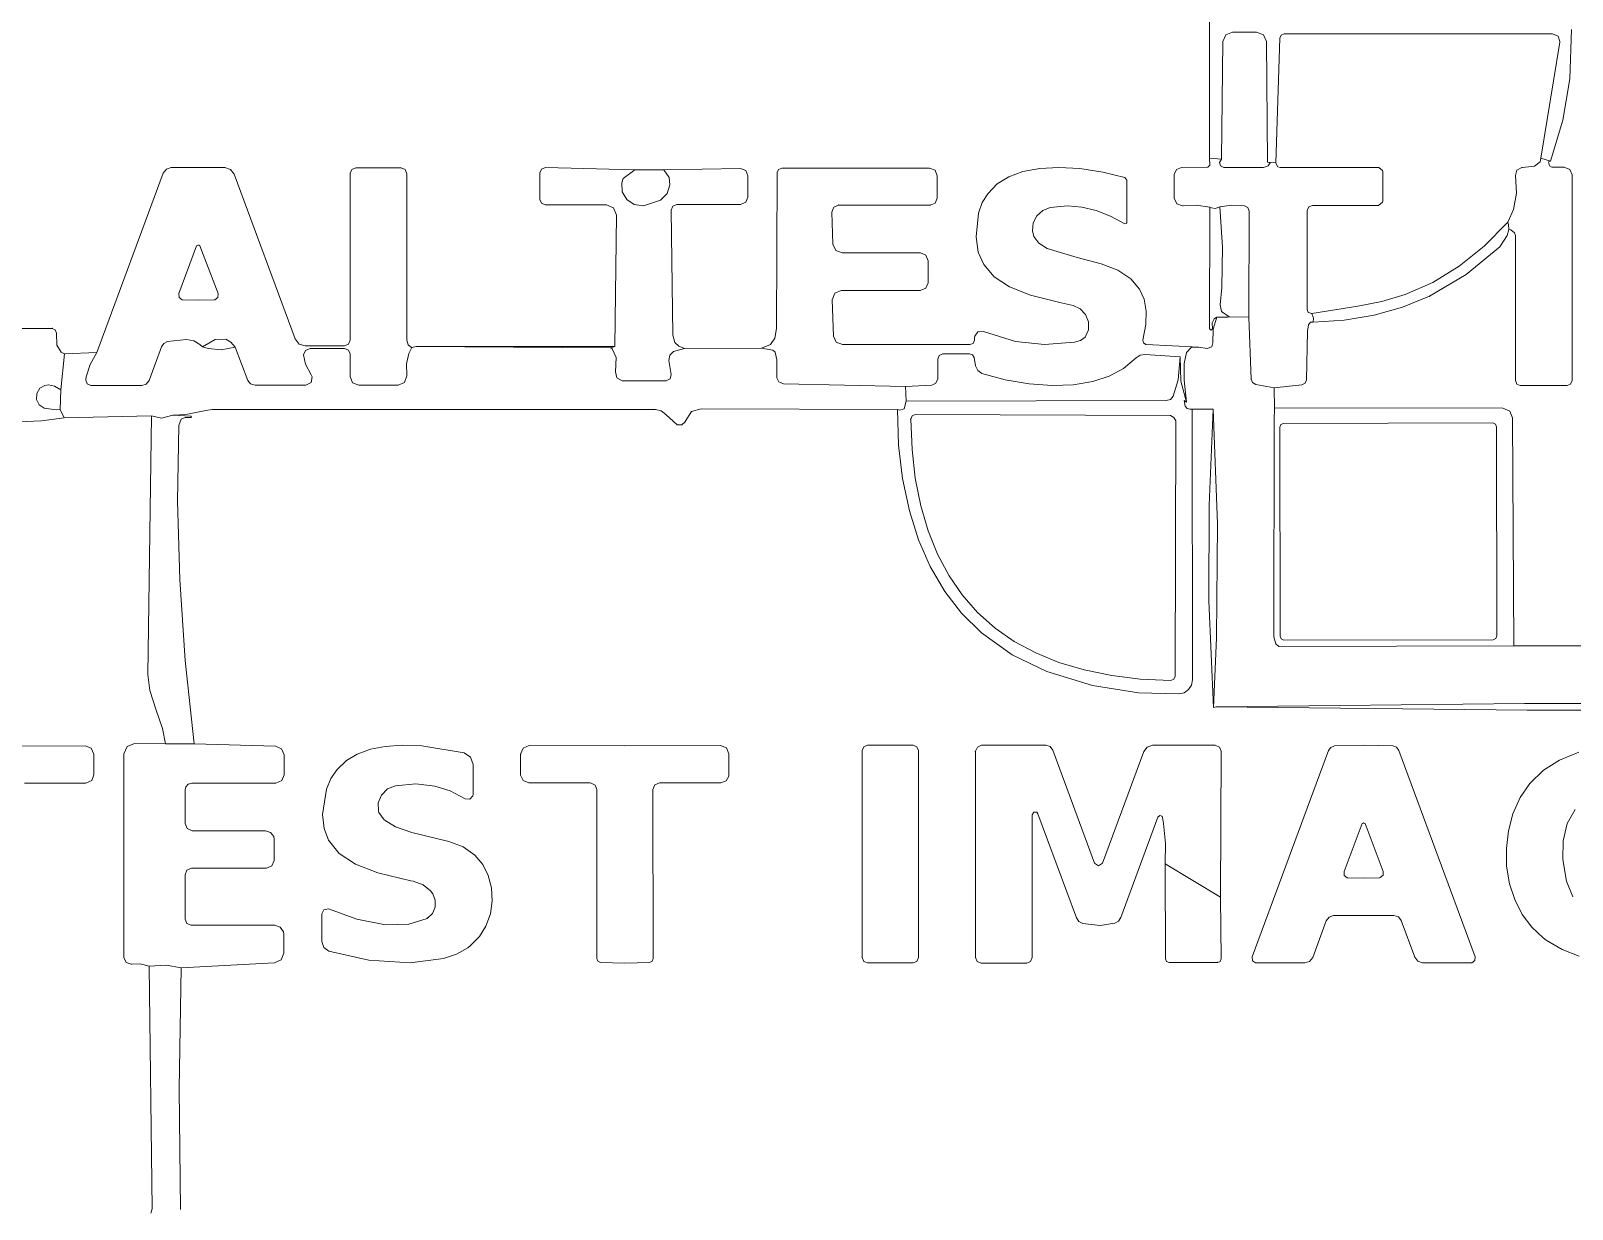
# Model space of a CAD drawing. Extents: x 0 to 650, y 0 to 488.
# Drawn here: x 247.3 to 410, y 242 to 366.4 of the extents above; entities that cross this region are included whole.
import ezdxf

# ---------------------------------------------------------------- set-up
doc = ezdxf.new("R2010")
doc.units = 0
doc.linetypes.add('Solid', pattern=[0])
doc.layers.add('Layer 1', color=7, linetype='Solid', lineweight=0)

msp = doc.modelspace()

# ---------------------------------------------------------------- linework, layer by layer
at = {"layer": 'Layer 1', "color": 254, "linetype": 'Solid', "lineweight": 0}
for p, q in [((371.7, 369.18), (371.72, 352.98)), ((374.14, 366.31), (373.42, 366.01)), ((376.68, 366.31), (374.14, 366.31)), ((377.41, 366.01), (376.68, 366.31)), ((379.61, 366.13), (379.27, 365.99)), ((407.92, 366.13), (379.61, 366.13)), ((408.5, 365.88), (407.92, 366.13)), ((409.76, 361.35), (409.94, 366.56)), ((373.11, 365.29), (372.99, 352.88)), ((373.42, 366.01), (373.11, 365.29)), ((377.72, 365.29), (377.41, 366.01)), ((377.83, 352.56), (377.72, 365.29)), ((379.12, 365.66), (378.72, 352.5)), ((379.27, 365.99), (379.12, 365.66)), ((406.67, 353), (408.69, 365.22)), ((408.7, 365.29), (408.5, 365.88)), ((408.69, 365.22), (408.7, 365.29)), ((409.01, 356.99), (409.76, 361.35)), ((409.76, 361.35), (409.76, 361.35)), ((407.71, 352.68), (409.01, 356.99)), ((371.76, 347.83), (371.72, 334.96)), ((373.09, 343.58), (372.79, 347.85)), ((403.19, 346.23), (400.71, 343.7)), ((403.15, 344.81), (403.3, 345.45)), ((373, 339.34), (373.09, 343.58)), ((400.71, 343.7), (398.07, 341.59)), ((398.81, 340.69), (402.36, 343.64)), ((402.36, 343.64), (403.15, 344.81)), ((394.93, 338.42), (398.81, 340.69)), ((398.07, 341.59), (395.29, 339.88)), ((372.84, 337.51), (373, 339.34)), ((373, 339.34), (373, 339.34)), ((392.36, 338.59), (389.92, 337.85)), ((392.09, 337.25), (394.93, 338.42)), ((395.29, 339.88), (392.36, 338.59)), ((392.36, 338.59), (392.36, 338.59)), ((394.93, 338.42), (394.93, 338.42)), ((372.97, 336.79), (372.84, 337.51)), ((373.8, 336.25), (372.97, 336.79)), ((387.38, 337.37), (382.5, 336.59)), ((389.92, 337.85), (387.38, 337.37)), ((389.09, 336.41), (392.09, 337.25)), ((372.01, 335.61), (372.22, 336.04)), ((372.02, 334.98), (372.01, 335.61)), ((372.22, 336.04), (372.49, 336.22)), ((372.22, 336.04), (372.22, 336.04)), ((382.64, 335.66), (385.94, 335.87)), ((385.94, 335.87), (389.09, 336.41)), ((371.72, 334.96), (371.72, 334.96)), ((371.72, 334.96), (371.88, 334.82)), ((371.88, 334.82), (371.89, 334.82)), ((371.89, 334.82), (372.02, 334.98)), ((371.89, 334.82), (371.89, 334.82)), ((308.93, 333.12), (287.98, 333.1)), ((368.6, 332.03), (368.42, 329.6)), ((368.42, 329.6), (367.88, 327.85)), ((367.15, 327.4), (339.69, 327.34)), ((367.58, 327.52), (367.15, 327.4)), ((367.88, 327.85), (367.58, 327.52)), ((260.02, 325.77), (259.66, 298.46)), ((264.19, 325.75), (262.3, 325.84)), ((262.92, 324.75), (263.18, 325.42)), ((263.18, 325.42), (263.59, 325.62)), ((263.59, 325.62), (264.19, 325.62)), ((264.24, 325.68), (264.19, 325.75)), ((264.19, 325.75), (264.19, 325.75)), ((264.19, 325.62), (264.23, 325.65)), ((264.23, 325.65), (264.24, 325.68)), ((338.9, 322.68), (338.77, 326.44)), ((340.31, 325.78), (340.17, 325.44)), ((340.17, 325.44), (340.17, 325.44)), ((340.17, 325.44), (340.31, 322.23)), ((340.65, 325.92), (340.31, 325.78)), ((367.58, 325.83), (340.65, 325.92)), ((367.93, 325.6), (367.58, 325.83)), ((368.16, 325.25), (367.93, 325.6)), ((369.89, 326.5), (369.92, 297.92)), ((262.78, 316.77), (262.92, 324.75)), ((368.1, 298.31), (368.16, 325.25)), ((339.31, 319.17), (338.9, 322.68)), ((340.31, 322.23), (340.66, 319.22)), ((340.03, 315.76), (339.31, 319.17)), ((340.66, 319.22), (341.25, 316.28)), ((263.01, 308.51), (262.78, 316.77)), ((341.01, 312.68), (340.03, 315.76)), ((341.25, 316.28), (342.03, 313.63)), ((342.24, 309.87), (341.01, 312.68)), ((342.03, 313.63), (343, 311.19)), ((343, 311.19), (344.22, 308.9)), ((343.78, 307.24), (342.24, 309.87)), ((263.6, 299.97), (263.01, 308.51)), ((344.22, 308.9), (345.6, 306.87)), ((345.55, 304.95), (343.78, 307.24)), ((345.6, 306.87), (347.23, 305.01)), ((347.63, 302.88), (345.55, 304.95)), ((347.23, 305.01), (349.08, 303.37)), ((350.88, 300.54), (347.63, 302.88)), ((349.08, 303.37), (351.1, 301.97)), ((351.1, 301.97), (353.39, 300.75)), ((264.55, 291.15), (263.6, 299.97)), ((354.54, 298.8), (350.88, 300.54)), ((353.39, 300.75), (355.82, 299.76)), ((355.82, 299.76), (358.47, 298.96)), ((259.66, 298.46), (259.85, 296.79)), ((359.36, 297.33), (354.54, 298.8)), ((358.47, 298.96), (361.41, 298.36)), ((361.41, 298.36), (364.41, 297.99)), ((364.41, 297.99), (367.62, 297.84)), ((367.62, 297.84), (367.63, 297.84)), ((367.63, 297.84), (367.96, 297.97)), ((367.96, 297.97), (368.1, 298.31)), ((369.92, 297.92), (369.81, 297.36)), ((259.85, 296.79), (260.53, 294.71)), ((364.23, 296.55), (359.36, 297.33)), ((368.47, 296.43), (364.23, 296.55)), ((369.03, 296.55), (368.47, 296.43)), ((369.5, 296.88), (369.03, 296.55)), ((369.81, 297.36), (369.5, 296.88)), ((260.53, 294.71), (261.19, 292.79)), ((261.19, 292.79), (261.51, 291.17)), ((259.77, 267.69), (260.1, 242.06)), ((262.94, 254.74), (263.17, 267.52)), ((263.1, 241.99), (262.94, 254.74)), ((260.1, 242.06), (259.98, 241.61))]:
    msp.add_line(p, q, dxfattribs=at)
at = {"layer": 'Layer 1', "color": 9, "linetype": 'Solid', "lineweight": 0}
for p, q in [((261.6, 351.84), (261.27, 351.4)), ((262.12, 352), (261.6, 351.84)), ((267.78, 352), (262.12, 352)), ((268.38, 351.81), (267.78, 352)), ((268.76, 351.31), (268.38, 351.81)), ((281.19, 351.8), (281.02, 351.4)), ((281.59, 351.97), (281.19, 351.8)), ((286.37, 351.97), (281.59, 351.97)), ((286.81, 351.79), (286.37, 351.97)), ((286.99, 351.35), (286.81, 351.79)), ((301.2, 351.84), (301.02, 351.43)), ((301.62, 352), (301.2, 351.84)), ((311.04, 351.76), (301.62, 352)), ((314.11, 351.76), (311.04, 351.76)), ((322.22, 351.89), (314.11, 351.76)), ((322.76, 351.68), (322.22, 351.89)), ((322.98, 351.14), (322.76, 351.68)), ((326.09, 351.48), (325.99, 335)), ((326.23, 351.81), (326.09, 351.48)), ((326.56, 351.95), (326.23, 351.81)), ((342.17, 351.95), (326.56, 351.95)), ((342.74, 351.71), (342.17, 351.95)), ((342.98, 351.14), (342.74, 351.71)), ((352, 351.57), (350.54, 351.03)), ((353.8, 351.91), (352, 351.57)), ((355.8, 352.02), (353.8, 351.91)), ((358.03, 351.89), (355.8, 352.02)), ((360.44, 351.52), (358.03, 351.89)), ((362.77, 350.94), (360.44, 351.52)), ((368.22, 351.78), (368, 351.25)), ((368.75, 352), (368.22, 351.78)), ((371.5, 352.04), (368.75, 352)), ((371.54, 352.05), (371.5, 352.04)), ((371.74, 352.25), (371.54, 352.05)), ((371.72, 352.98), (371.74, 352.25)), ((372.77, 352.52), (372.99, 352.88)), ((372.86, 352.19), (372.77, 352.52)), ((373.21, 352), (372.86, 352.19)), ((377.4, 352), (373.21, 352)), ((377.89, 352.18), (377.4, 352)), ((377.83, 352.56), (378.1, 352.49)), ((378.1, 352.49), (377.89, 352.18)), ((378.71, 352.45), (378.72, 352.5)), ((378.91, 352.09), (378.71, 352.45)), ((379.17, 352), (378.91, 352.09)), ((389.57, 352), (379.17, 352)), ((389.99, 351.68), (389.57, 352)), ((390, 351.57), (389.99, 351.68)), ((390, 348.45), (390, 351.57)), ((404.15, 351.73), (404.01, 351.15)), ((404.67, 352.01), (404.15, 351.73)), ((404.74, 352.01), (404.67, 352.01)), ((406.01, 352.15), (404.74, 352.01)), ((406.62, 352.6), (406.01, 352.15)), ((406.67, 353), (406.62, 352.6)), ((407.48, 352.59), (407.71, 352.68)), ((407.59, 352.19), (407.48, 352.59)), ((407.85, 352.05), (407.59, 352.19)), ((409.15, 352.05), (407.85, 352.05)), ((409.74, 351.81), (409.15, 352.05)), ((409.98, 351.22), (409.74, 351.81)), ((261.27, 351.4), (254.25, 332.46)), ((275.2, 333.9), (268.76, 351.31)), ((281.02, 351.4), (281.02, 333.79)), ((286.99, 333.78), (286.99, 351.35)), ((301.02, 351.43), (301.02, 351.42)), ((301.02, 351.42), (301.02, 348.63)), ((322.98, 348.86), (322.98, 351.14)), ((322.98, 351.14), (322.98, 351.14)), ((342.98, 348.78), (342.98, 351.14)), ((349.31, 350.27), (348.3, 349.24)), ((350.54, 351.03), (349.31, 350.27)), ((362.97, 350.67), (362.77, 350.94)), ((362.97, 346.16), (362.97, 350.67)), ((368, 351.25), (368, 348.77)), ((404.01, 351.15), (404.12, 349.28)), ((409.98, 329.5), (409.98, 351.22)), ((301.02, 348.63), (301.19, 348.23)), ((301.19, 348.23), (301.59, 348.06)), ((322.22, 348.11), (322.76, 348.33)), ((322.76, 348.33), (322.98, 348.86)), ((342.24, 348.03), (342.76, 348.25)), ((342.76, 348.25), (342.98, 348.78)), ((347.73, 348.31), (347.32, 347.2)), ((348.3, 349.24), (347.73, 348.31)), ((368, 348.77), (368.26, 348.17)), ((389.56, 348.01), (389.99, 348.36)), ((389.99, 348.36), (390, 348.45)), ((404.12, 349.28), (403.8, 347.56)), ((301.59, 348.06), (308.04, 348.06)), ((308.04, 348.06), (308.05, 348.06)), ((308.05, 348.06), (308.81, 347.73)), ((308.81, 347.73), (309.12, 346.96)), ((309.12, 346.96), (308.93, 333.12)), ((314.9, 347.5), (315.07, 347.93)), ((315.05, 334.31), (314.9, 347.5)), ((315.07, 347.93), (315.5, 348.11)), ((315.5, 348.11), (315.5, 348.11)), ((315.5, 348.11), (322.22, 348.11)), ((331.85, 347.28), (332.05, 347.8)), ((331.97, 343.92), (331.85, 347.28)), ((332.05, 347.8), (332.56, 348.03)), ((332.56, 348.03), (332.57, 348.03)), ((332.57, 348.03), (342.24, 348.03)), ((347.32, 347.2), (347.07, 344.7)), ((353.1, 346.16), (353.49, 346.91)), ((353.49, 346.91), (354.12, 347.47)), ((354.12, 347.47), (354.91, 347.78)), ((354.91, 347.78), (356.75, 347.95)), ((356.75, 347.95), (356.75, 347.95)), ((356.75, 347.95), (358.25, 347.83)), ((358.25, 347.83), (359.76, 347.47)), ((359.76, 347.47), (361.26, 346.88)), ((361.26, 346.88), (362.76, 346.05)), ((368.26, 348.17), (368.87, 347.95)), ((368.87, 347.95), (368.92, 347.96)), ((368.92, 347.96), (370.29, 348.02)), ((370.29, 348.02), (371.76, 347.83)), ((374.05, 348.04), (372.79, 347.85)), ((375.4, 347.97), (374.05, 348.04)), ((375.76, 347.77), (375.4, 347.97)), ((375.91, 347.38), (375.76, 347.77)), ((375.88, 336.22), (375.91, 347.38)), ((382.02, 347.45), (382.19, 347.85)), ((382.02, 337.01), (382.02, 347.45)), ((382.19, 347.85), (382.59, 348.01)), ((382.59, 348.01), (389.56, 348.01)), ((403.8, 347.56), (403.19, 346.23)), ((403.8, 347.56), (403.8, 347.56)), ((353.02, 345.32), (353.1, 346.16)), ((353.17, 344.72), (353.02, 345.32)), ((362.76, 346.05), (362.96, 346.12)), ((362.96, 346.12), (362.97, 346.16)), ((403.3, 345.45), (403.51, 345.44)), ((403.51, 345.44), (403.92, 345.09)), ((403.92, 345.09), (404, 344.83)), ((264.8, 343.75), (262.92, 338.69)), ((264.93, 343.8), (264.8, 343.75)), ((264.97, 343.8), (264.93, 343.8)), ((265.03, 343.8), (264.97, 343.8)), ((265.15, 343.75), (265.03, 343.8)), ((267.06, 338.7), (265.15, 343.75)), ((332.27, 343.25), (331.97, 343.92)), ((347.07, 344.7), (347.31, 343.08)), ((353.7, 344.01), (353.17, 344.72)), ((354.56, 343.47), (353.7, 344.01)), ((357.76, 342.51), (354.56, 343.47)), ((404, 344.83), (404, 329.51)), ((332.95, 342.98), (332.27, 343.25)), ((341.19, 342.98), (332.95, 342.98)), ((341.77, 342.74), (341.19, 342.98)), ((342.01, 342.16), (341.77, 342.74)), ((342.01, 339.84), (342.01, 342.16)), ((347.31, 343.08), (347.88, 341.76)), ((347.88, 341.76), (348.98, 340.46)), ((360.28, 341.85), (357.76, 342.51)), ((362.04, 341.16), (360.28, 341.85)), ((348.98, 340.46), (350.61, 339.39)), ((363.42, 340.25), (362.04, 341.16)), ((364.34, 339.15), (363.42, 340.25)), ((262.92, 338.69), (262.95, 338.28)), ((267.03, 338.29), (267.06, 338.7)), ((331.88, 338.05), (332.15, 338.73)), ((332.15, 338.73), (332.83, 339.01)), ((332.83, 339.01), (341.18, 339.01)), ((341.18, 339.01), (341.77, 339.25)), ((341.77, 339.25), (342.01, 339.84)), ((350.61, 339.39), (352.83, 338.53)), ((352.83, 338.53), (356.04, 337.72)), ((364.81, 338.1), (364.34, 339.15)), ((262.95, 338.28), (263.26, 338.04)), ((263.26, 338.04), (263.32, 338.03)), ((263.32, 338.03), (264.99, 337.99)), ((264.99, 337.99), (266.66, 338.03)), ((266.66, 338.03), (266.72, 338.04)), ((266.72, 338.04), (267.03, 338.29)), ((331.88, 338.03), (331.88, 338.05)), ((332.02, 334.21), (331.88, 338.03)), ((356.04, 337.72), (357.31, 337.43)), ((357.31, 337.43), (358.06, 337.09)), ((358.06, 337.09), (358.63, 336.49)), ((365.03, 336.83), (364.81, 338.1)), ((365, 335.43), (365.03, 336.83)), ((382.14, 336.69), (382.02, 337.01)), ((358.63, 336.49), (358.94, 335.71)), ((358.94, 335.71), (358.94, 334.88)), ((364.69, 333.79), (365, 335.43)), ((382.07, 334.74), (382.15, 335.39)), ((382.5, 336.59), (382.14, 336.69)), ((382.15, 335.39), (382.36, 335.69)), ((382.36, 335.69), (382.64, 335.66)), ((249.53, 335.01), (244.48, 335.01)), ((249.55, 335.01), (249.53, 335.01)), ((249.88, 334.85), (249.55, 335.01)), ((249.99, 334.5), (249.88, 334.85)), ((250.04, 333.25), (249.99, 334.5)), ((266.75, 333.83), (265.4, 333.07)), ((267.88, 333.87), (266.75, 333.83)), ((268.42, 333.57), (267.88, 333.87)), ((267.88, 333.87), (267.88, 333.87)), ((268.88, 333.03), (268.42, 333.57)), ((275.61, 333.36), (275.2, 333.9)), ((281.02, 333.79), (280.84, 333.34)), ((287.14, 333.29), (286.99, 333.78)), ((315.26, 333.53), (315.05, 334.31)), ((325.83, 333.98), (325.37, 333.3)), ((325.99, 335), (325.83, 333.98)), ((332.31, 333.56), (332.02, 334.21)), ((332.96, 333.3), (332.31, 333.56)), ((346.92, 333.79), (346.78, 333.44)), ((346.93, 334.21), (346.92, 334.08)), ((346.92, 334.08), (346.92, 333.79)), ((347.27, 334.66), (346.93, 334.21)), ((347.84, 334.68), (347.27, 334.66)), ((351.25, 333.63), (347.84, 334.68)), ((354.3, 333.31), (351.25, 333.63)), ((357.46, 333.55), (354.3, 333.31)), ((358.11, 333.75), (357.46, 333.55)), ((358.58, 334.1), (358.11, 333.75)), ((358.94, 334.88), (358.58, 334.1)), ((358.58, 334.1), (358.58, 334.1)), ((364.74, 333.49), (364.69, 333.79)), ((381.95, 329.59), (382.07, 334.74)), ((250.48, 332.52), (250.04, 333.25)), ((250.86, 332.34), (250.48, 332.52)), ((276.25, 333.16), (275.61, 333.36)), ((280.4, 333.16), (276.25, 333.16)), ((280.84, 333.34), (280.4, 333.16)), ((287.51, 332.98), (287.14, 333.29)), ((287.53, 332.99), (287.51, 332.98)), ((315.68, 333.13), (315.26, 333.53)), ((316.31, 332.88), (315.68, 333.13)), ((325.37, 333.3), (324.44, 332.94)), ((346.43, 333.3), (332.96, 333.3)), ((343.18, 332.17), (343.02, 331.77)), ((343.58, 332.34), (343.18, 332.17)), ((346.39, 332.34), (343.58, 332.34)), ((346.71, 332.22), (346.39, 332.34)), ((346.78, 333.44), (346.43, 333.3)), ((346.88, 331.93), (346.71, 332.22)), ((347.02, 331.05), (346.88, 331.93)), ((364.4, 332.19), (363.96, 331.9)), ((364.93, 332.27), (364.4, 332.19)), ((364.99, 333.33), (364.74, 333.49)), ((368.6, 332.03), (364.93, 332.27)), ((365.03, 333.33), (364.99, 333.33)), ((370.6, 333.04), (365.03, 333.33)), ((343.02, 331.77), (343.02, 329.7)), ((347.25, 330.57), (347.02, 331.05)), ((347.69, 330.27), (347.25, 330.57)), ((362.64, 330.8), (361.12, 329.98)), ((363.96, 331.9), (362.64, 330.8)), ((248.25, 328.7), (247.92, 328.16)), ((248.76, 329), (248.25, 328.7)), ((249.16, 329.06), (248.76, 329)), ((249.81, 328.93), (249.16, 329.06)), ((250.46, 328.52), (249.81, 328.93)), ((342.39, 329.04), (339.62, 328.9)), ((342.84, 329.24), (342.39, 329.04)), ((343.02, 329.7), (342.84, 329.24)), ((350.14, 329.6), (347.69, 330.27)), ((352.68, 329.15), (350.14, 329.6)), ((355.1, 328.98), (352.68, 329.15)), ((357.32, 329.06), (355.1, 328.98)), ((359.38, 329.41), (357.32, 329.06)), ((361.12, 329.98), (359.38, 329.41)), ((378.54, 328.74), (381.47, 329.07)), ((381.47, 329.07), (381.81, 329.24)), ((381.81, 329.24), (381.95, 329.59)), ((404, 329.51), (404.15, 329.14)), ((404.15, 329.14), (404.52, 328.99)), ((404.52, 328.99), (409.47, 328.99)), ((409.47, 328.99), (409.83, 329.14)), ((409.83, 329.14), (409.98, 329.5)), ((247.92, 328.16), (247.9, 327.52)), ((247.9, 327.52), (248.19, 326.96)), ((248.19, 326.96), (248.72, 326.61)), ((250.81, 325.56), (248.43, 325.25)), ((248.72, 326.61), (249.98, 326.42)), ((249.98, 326.42), (250.4, 326.47)), ((372.1, 326.48), (371.66, 316.36)), ((402.69, 326.58), (378.56, 326.64)), ((403.4, 326.29), (402.69, 326.58)), ((403.7, 325.58), (403.4, 326.29)), ((403.85, 301.51), (403.7, 325.58)), ((248.43, 325.25), (246, 325.16)), ((379.25, 324.87), (379.13, 324.59)), ((379.13, 324.59), (379.17, 302.51)), ((379.53, 324.99), (379.25, 324.87)), ((401.61, 325.03), (379.53, 324.99)), ((401.89, 324.91), (401.61, 325.03)), ((402.01, 324.63), (401.89, 324.91)), ((402.05, 302.55), (402.01, 324.63)), ((371.66, 316.36), (371.65, 306.25)), ((371.65, 306.25), (371.65, 306.25)), ((371.65, 306.25), (372.13, 295)), ((379.17, 302.51), (379.29, 302.23)), ((379.29, 302.23), (379.57, 302.11)), ((379.57, 302.11), (401.65, 302.15)), ((401.65, 302.15), (401.93, 302.27)), ((401.93, 302.27), (402.05, 302.55)), ((253.04, 290.95), (242.99, 290.92)), ((253.68, 290.69), (253.04, 290.95)), ((253.94, 290.05), (253.68, 290.69)), ((253.95, 287.87), (253.94, 290.05)), ((253.94, 290.05), (253.94, 290.05)), ((257.45, 290.89), (257.12, 290.11)), ((257.12, 290.11), (257.12, 290.11)), ((257.12, 290.11), (257.12, 268.58)), ((258.23, 291.2), (257.45, 290.89)), ((261.51, 291.17), (258.23, 291.2)), ((273.13, 290.92), (264.55, 291.15)), ((273.77, 290.64), (273.13, 290.92)), ((274.03, 290), (273.77, 290.64)), ((274.03, 287.87), (274.03, 290)), ((281.74, 290.07), (280.6, 289.38)), ((283.16, 290.58), (281.74, 290.07)), ((284.7, 290.88), (283.16, 290.58)), ((286.51, 291.01), (284.7, 290.88)), ((288.57, 290.93), (286.51, 291.01)), ((293.03, 290.19), (288.57, 290.93)), ((293.71, 289.75), (293.03, 290.19)), ((293.98, 288.99), (293.71, 289.75)), ((299.26, 290.71), (299, 290.07)), ((299, 290.07), (299, 290.07)), ((299, 290.07), (299, 287.88)), ((299.9, 290.97), (299.26, 290.71)), ((309.99, 290.96), (299.9, 290.97)), ((320.08, 290.98), (309.99, 290.96)), ((320.72, 290.72), (320.08, 290.98)), ((320.99, 290.09), (320.72, 290.72)), ((320.99, 287.9), (320.99, 290.09)), ((320.99, 290.09), (320.99, 290.09)), ((335.21, 290.84), (335.05, 290.44)), ((335.05, 290.44), (335.05, 268.58)), ((335.61, 291), (335.21, 290.84)), ((340.43, 291), (335.61, 291)), ((340.83, 290.84), (340.43, 291)), ((340.99, 290.44), (340.83, 290.84)), ((340.99, 268.58), (340.99, 290.44)), ((347.21, 290.82), (347.01, 290.37)), ((347.01, 290.37), (347.01, 290.35)), ((347.01, 290.35), (347.01, 268.61)), ((347.66, 291), (347.21, 290.82)), ((354.44, 291), (347.66, 291)), ((354.88, 290.86), (354.44, 291)), ((355.17, 290.49), (354.88, 290.86)), ((359.58, 278.57), (355.17, 290.49)), ((364.77, 290.36), (360.42, 278.57)), ((365.13, 290.82), (364.77, 290.36)), ((365.7, 291), (365.13, 290.82)), ((372.32, 291), (365.7, 291)), ((372.76, 290.82), (372.32, 291)), ((372.94, 290.38), (372.76, 290.82)), ((372.89, 274.95), (372.94, 290.38)), ((384.26, 290.46), (376.23, 268.65)), ((384.51, 290.78), (384.26, 290.46)), ((384.9, 290.93), (384.51, 290.78)), ((387.98, 291), (384.9, 290.93)), ((391.07, 290.93), (387.98, 291)), ((391.45, 290.79), (391.07, 290.93)), ((391.7, 290.46), (391.45, 290.79)), ((399.75, 268.66), (391.7, 290.46)), ((410.7, 290.26), (408.67, 289.44)), ((279.62, 288.46), (278.97, 287.51)), ((280.6, 289.38), (279.62, 288.46)), ((293.98, 285.82), (293.98, 288.99)), ((406.98, 288.36), (405.52, 286.96)), ((408.67, 289.44), (406.98, 288.36)), ((246.62, 287.01), (253.1, 287.02)), ((253.1, 287.02), (253.18, 287.03)), ((253.18, 287.03), (253.73, 287.3)), ((253.73, 287.3), (253.95, 287.87)), ((263.57, 286.3), (263.64, 286.61)), ((263.64, 286.61), (263.9, 286.91)), ((263.9, 286.91), (264.29, 287.02)), ((264.29, 287.02), (273.17, 287.02)), ((273.17, 287.02), (273.78, 287.27)), ((273.78, 287.27), (274.03, 287.87)), ((278.49, 286.36), (278.1, 283.71)), ((278.97, 287.51), (278.49, 286.36)), ((284.31, 285.75), (284.95, 286.39)), ((284.95, 286.39), (285.8, 286.73)), ((285.8, 286.73), (287.92, 286.93)), ((287.92, 286.93), (289.94, 286.7)), ((289.94, 286.7), (291.57, 286.18)), ((299, 287.88), (299, 287.85)), ((299, 287.85), (299.26, 287.27)), ((299.26, 287.27), (299.85, 287.03)), ((299.85, 287.03), (306.35, 287.03)), ((306.35, 287.03), (306.46, 287.02)), ((306.46, 287.02), (306.87, 286.79)), ((306.87, 286.79), (307.03, 286.35)), ((312.95, 286.35), (313.15, 286.84)), ((312.98, 268.5), (312.95, 286.35)), ((313.15, 286.84), (313.64, 287.04)), ((313.64, 287.04), (320.14, 287.04)), ((320.14, 287.04), (320.68, 287.24)), ((320.68, 287.24), (320.97, 287.73)), ((320.97, 287.73), (320.99, 287.9)), ((405.52, 286.96), (404.51, 285.49)), ((263.57, 282.74), (263.57, 286.3)), ((283.97, 284.92), (284.31, 285.75)), ((284, 284.04), (283.97, 284.92)), ((291.57, 286.18), (293.14, 285.36)), ((293.14, 285.36), (293.63, 285.31)), ((293.63, 285.31), (293.96, 285.67)), ((293.96, 285.67), (293.98, 285.82)), ((307.03, 286.35), (307.03, 268.5)), ((404.51, 285.49), (403.73, 283.75)), ((278.1, 283.71), (278.26, 282.21)), ((284.04, 283.91), (284, 284.04)), ((284.59, 283.12), (284.04, 283.91)), ((285.79, 282.39), (284.59, 283.12)), ((353, 283.67), (353.17, 283.95)), ((353, 268.59), (353, 283.67)), ((353.17, 283.95), (353.49, 283.93)), ((353.49, 283.93), (353.6, 283.78)), ((353.6, 283.78), (357.66, 272.79)), ((362.34, 272.82), (366.25, 283.43)), ((366.25, 283.43), (366.46, 283.6)), ((366.46, 283.6), (366.7, 283.51)), ((366.7, 283.51), (366.76, 283.39)), ((366.76, 283.39), (366.86, 282.75)), ((403.73, 283.75), (403.26, 281.97)), ((409.47, 282.74), (410.3, 284.22)), ((263.79, 282.2), (263.57, 282.74)), ((264.32, 281.98), (263.79, 282.2)), ((272.08, 281.98), (264.32, 281.98)), ((264.32, 281.98), (264.32, 281.98)), ((272.61, 281.81), (272.08, 281.98)), ((272.94, 281.37), (272.61, 281.81)), ((278.26, 282.21), (278.73, 280.97)), ((287.53, 281.78), (285.79, 282.39)), ((290.12, 281.15), (287.53, 281.78)), ((366.86, 282.75), (366.86, 282.75)), ((366.86, 282.75), (367.06, 280.64)), ((387.81, 282.74), (385.92, 277.67)), ((387.93, 282.79), (387.81, 282.74)), ((387.98, 282.8), (387.93, 282.79)), ((388.03, 282.79), (387.98, 282.8)), ((388.16, 282.74), (388.03, 282.79)), ((390.06, 277.68), (388.16, 282.74)), ((403.26, 281.97), (403.05, 280.12)), ((409.03, 280.93), (409.47, 282.74)), ((272.99, 281.07), (272.94, 281.37)), ((272.99, 278.85), (272.99, 281.07)), ((278.73, 280.97), (279.84, 279.58)), ((291.41, 280.86), (290.12, 281.15)), ((292.94, 280.28), (291.41, 280.86)), ((294.16, 279.39), (292.94, 280.28)), ((367.06, 280.64), (367.04, 278.49)), ((403.05, 280.12), (403.08, 278.24)), ((409, 278.94), (409.03, 280.93)), ((272.17, 278.02), (272.75, 278.26)), ((272.75, 278.26), (272.99, 278.85)), ((279.84, 279.58), (281.55, 278.45)), ((281.55, 278.45), (283.93, 277.54)), ((294.99, 278.4), (294.16, 279.39)), ((295.58, 277.27), (294.99, 278.4)), ((360, 278.28), (359.58, 278.57)), ((360.42, 278.57), (360, 278.28)), ((367.04, 278.49), (367.08, 268.46)), ((403.08, 278.24), (403.39, 276.39)), ((409.41, 276.66), (409, 278.94)), ((263.58, 277.34), (263.78, 277.82)), ((263.58, 272.65), (263.58, 277.34)), ((263.78, 277.82), (264.26, 278.02)), ((264.26, 278.02), (272.17, 278.02)), ((283.93, 277.54), (287.42, 276.7)), ((287.42, 276.7), (287.65, 276.65)), ((287.65, 276.65), (288.7, 276.27)), ((295.93, 275.95), (295.58, 277.27)), ((385.92, 277.67), (385.94, 277.27)), ((385.94, 277.27), (386.26, 277.02)), ((386.26, 277.02), (386.32, 277.01)), ((386.32, 277.01), (387.99, 276.98)), ((387.99, 276.98), (389.66, 277.02)), ((389.66, 277.02), (389.72, 277.03)), ((389.72, 277.03), (390.04, 277.28)), ((390.04, 277.28), (390.06, 277.68)), ((410.08, 274.99), (409.41, 276.66)), ((288.7, 276.27), (289.48, 275.65)), ((289.48, 275.65), (289.48, 275.65)), ((289.48, 275.65), (289.72, 275.33)), ((289.72, 275.33), (289.99, 274.64)), ((296.01, 274.57), (295.93, 275.95)), ((403.39, 276.39), (403.93, 274.71)), ((278.23, 273.64), (278.01, 273.2)), ((278.71, 273.74), (278.23, 273.64)), ((278.81, 273.7), (278.71, 273.74)), ((281.7, 272.63), (278.81, 273.7)), ((289.98, 273.91), (289.69, 273.25)), ((289.99, 274.64), (289.98, 273.91)), ((295.81, 273.2), (296.01, 274.57)), ((372.96, 268.46), (372.89, 274.95)), ((403.93, 274.71), (404.73, 273.14)), ((263.77, 272.19), (263.58, 272.65)), ((264.23, 272), (263.77, 272.19)), ((273.06, 272), (264.23, 272)), ((273.63, 271.81), (273.06, 272)), ((273.97, 271.31), (273.63, 271.81)), ((278.01, 273.2), (278.01, 270.27)), ((284.73, 272.06), (281.7, 272.63)), ((287.19, 272.1), (284.73, 272.06)), ((289.12, 272.73), (287.19, 272.1)), ((289.16, 272.75), (289.12, 272.73)), ((289.69, 273.25), (289.16, 272.75)), ((294.64, 270.8), (295.33, 271.9)), ((295.33, 271.9), (295.81, 273.2)), ((357.66, 272.79), (357.92, 272.41)), ((357.92, 272.41), (358.33, 272.2)), ((358.33, 272.2), (360.18, 271.98)), ((360.18, 271.98), (361.72, 272.22)), ((361.72, 272.22), (362.1, 272.45)), ((362.1, 272.45), (362.34, 272.82)), ((382.61, 268.61), (384.03, 272.48)), ((384.03, 272.48), (384.33, 272.87)), ((384.33, 272.87), (384.8, 273.02)), ((384.8, 273.02), (387.99, 273.02)), ((387.99, 273.02), (391.18, 273.02)), ((391.18, 273.02), (391.65, 272.88)), ((391.65, 272.88), (391.95, 272.49)), ((391.95, 272.49), (393.38, 268.62)), ((404.73, 273.14), (405.72, 271.81)), ((405.72, 271.81), (406.94, 270.66)), ((274, 271.06), (273.97, 271.31)), ((274, 269.06), (274, 271.06)), ((278.01, 270.27), (278.22, 269.64)), ((293.72, 269.86), (294.64, 270.8)), ((406.94, 270.66), (407.26, 270.43)), ((407.26, 270.43), (408.94, 269.44)), ((257.12, 268.58), (257.35, 268.06)), ((273.71, 268.34), (274, 269.06)), ((278.22, 269.64), (278.76, 269.25)), ((278.76, 269.25), (282.99, 268.31)), ((287.35, 268.03), (290.84, 268.48)), ((290.84, 268.48), (292.22, 268.95)), ((292.22, 268.95), (293.41, 269.62)), ((293.41, 269.62), (293.72, 269.86)), ((307.03, 268.5), (307.14, 268.21)), ((312.87, 268.21), (312.98, 268.5)), ((335.05, 268.58), (335.21, 268.18)), ((340.83, 268.18), (340.99, 268.58)), ((347.01, 268.61), (347.18, 268.19)), ((352.83, 268.18), (353, 268.59)), ((367.08, 268.46), (367.19, 268.19)), ((372.85, 268.19), (372.96, 268.46)), ((376.23, 268.65), (376.26, 268.26)), ((382.28, 268.19), (382.61, 268.61)), ((393.38, 268.62), (393.7, 268.2)), ((399.72, 268.27), (399.75, 268.66)), ((408.94, 269.44), (410.74, 268.73)), ((257.35, 268.06), (257.9, 267.88)), ((257.9, 267.88), (257.97, 267.89)), ((257.97, 267.89), (258.84, 267.93)), ((258.84, 267.93), (259.77, 267.69)), ((263.17, 267.52), (273.01, 268.02)), ((273.01, 268.02), (273.71, 268.34)), ((282.99, 268.31), (287.35, 268.03)), ((307.14, 268.21), (307.42, 268.06)), ((307.42, 268.06), (310.01, 268.01)), ((310.01, 268.01), (312.59, 268.06)), ((312.59, 268.06), (312.87, 268.21)), ((335.21, 268.18), (335.61, 268.02)), ((335.61, 268.02), (340.43, 268.02)), ((340.43, 268.02), (340.83, 268.18)), ((347.18, 268.19), (347.6, 268.01)), ((347.6, 268.01), (352.42, 268.01)), ((352.42, 268.01), (352.83, 268.18)), ((367.19, 268.19), (367.46, 268.08)), ((367.46, 268.08), (372.59, 268.08)), ((372.59, 268.08), (372.85, 268.19)), ((376.26, 268.26), (376.58, 268.04)), ((376.58, 268.04), (376.66, 268.03)), ((376.66, 268.03), (381.78, 268.03)), ((381.78, 268.03), (382.28, 268.19)), ((393.7, 268.2), (394.21, 268.04)), ((394.21, 268.04), (399.32, 268.04)), ((399.32, 268.04), (399.4, 268.05)), ((399.4, 268.05), (399.72, 268.27))]:
    msp.add_line(p, q, dxfattribs=at)
at = {"layer": 'Layer 1', "color": 251, "linetype": 'Solid', "lineweight": 0}
for p, q in [((311.04, 351.76), (309.82, 350.85)), ((314.69, 350.96), (314.11, 351.76)), ((309.82, 350.85), (309.67, 350.37)), ((309.67, 350.37), (309.72, 349.45)), ((314.47, 349.26), (314.76, 350.18)), ((314.76, 350.18), (314.69, 350.96)), ((309.72, 349.45), (310.2, 348.63)), ((310.2, 348.63), (310.99, 348.1)), ((311.95, 347.94), (313.77, 348.55)), ((313.77, 348.55), (314.47, 349.26)), ((310.99, 348.1), (311.95, 347.94)), ((372.89, 274.95), (367.04, 278.49))]:
    msp.add_line(p, q, dxfattribs=at)
at = {"layer": 'Layer 1', "color": 252, "linetype": 'Solid', "lineweight": 0}
for p, q in [((372.99, 352.88), (371.72, 352.98)), ((378.72, 352.5), (377.83, 352.56)), ((407.71, 352.68), (406.67, 353)), ((371.91, 347.73), (371.76, 347.83)), ((372.3, 347.68), (371.91, 347.73)), ((372.79, 347.85), (372.3, 347.68)), ((403.29, 345.97), (403.19, 346.23)), ((403.3, 345.45), (403.29, 345.97)), ((382.5, 336.59), (382.7, 336.08)), ((382.65, 335.69), (382.64, 335.66)), ((382.7, 336.08), (382.65, 335.69)), ((382.65, 335.69), (382.65, 335.69)), ((308.52, 332.95), (308.93, 333.12)), ((368.7, 329.44), (368.6, 332.03)), ((369.28, 327.23), (368.7, 329.44)), ((372.41, 295.06), (405.23, 294.71)), ((405.23, 294.71), (438, 294.77)), ((264.55, 291.15), (261.51, 291.17)), ((261.58, 267.8), (259.77, 267.69)), ((263.17, 267.52), (261.58, 267.8))]:
    msp.add_line(p, q, dxfattribs=at)
at = {"layer": 'Layer 1', "color": 8, "linetype": 'Solid', "lineweight": 0}
for p, q in [((372.48, 336.2), (372.1, 334.92)), ((372.49, 336.22), (372.48, 336.2)), ((372.48, 336.2), (372.48, 336.2)), ((375.88, 336.22), (373.8, 336.25)), ((372.1, 334.92), (372.05, 333.49)), ((254.25, 332.46), (250.86, 332.34)), ((265.4, 333.07), (266, 332.88)), ((266, 332.88), (267.39, 332.76)), ((267.39, 332.76), (268.88, 333.03)), ((287.98, 333.1), (287.53, 332.99)), ((324.44, 332.94), (316.31, 332.88)), ((371.47, 332.89), (370.6, 333.04)), ((371.95, 333.07), (371.47, 332.89)), ((372.05, 333.49), (371.95, 333.07)), ((371.95, 333.07), (371.95, 333.07)), ((339.62, 328.9), (339.69, 327.34)), ((378.56, 326.64), (378.54, 328.74)), ((250.4, 326.47), (250.46, 328.52)), ((260.02, 325.77), (250.81, 325.56)), ((263.66, 325.92), (262.3, 325.84)), ((265.78, 326.36), (263.66, 325.92)), ((266.43, 326.45), (265.78, 326.36)), ((313.24, 326.45), (266.43, 326.45)), ((313.84, 326.31), (313.24, 326.45)), ((314.32, 325.92), (313.84, 326.31)), ((315.51, 324.84), (314.32, 325.92)), ((317.04, 326.25), (316.37, 325.19)), ((318.07, 326.51), (317.04, 326.25)), ((338.77, 326.44), (318.07, 326.51)), ((372.1, 326.48), (369.89, 326.5)), ((316.01, 324.82), (315.51, 324.84)), ((316.36, 325.16), (316.01, 324.82)), ((316.37, 325.19), (316.36, 325.16)), ((444.03, 301.49), (403.85, 301.51)), ((372.41, 295.06), (372.13, 295))]:
    msp.add_line(p, q, dxfattribs=at)
at = {"layer": 'Layer 1', "color": 250, "linetype": 'Solid', "lineweight": 0}
for p, q in [((373.62, 336.21), (372.49, 336.22)), ((373.8, 336.25), (373.62, 336.21)), ((287.98, 333.1), (308.52, 332.95)), ((339.69, 327.34), (339.49, 326.54)), ((369.16, 326.79), (369.05, 327.42)), ((369.05, 327.42), (369.28, 327.23)), ((261.08, 325.55), (260.02, 325.77)), ((262.3, 325.84), (261.08, 325.55)), ((339.03, 326.39), (338.77, 326.44)), ((339.49, 326.54), (339.03, 326.39)), ((369.34, 326.55), (369.16, 326.79)), ((369.63, 326.48), (369.34, 326.55)), ((369.89, 326.5), (369.63, 326.48)), ((378.49, 302.47), (378.54, 325.26))]:
    msp.add_line(p, q, dxfattribs=at)
at = {"layer": 'Layer 1', "color": 47, "linetype": 'Solid', "lineweight": 0}
for p, q in [((376.11, 329.66), (375.88, 336.22)), ((261.72, 333.65), (261.33, 333.44)), ((263.73, 333.86), (261.72, 333.65)), ((264.51, 333.69), (263.73, 333.86)), ((265.13, 333.33), (264.51, 333.69)), ((250.86, 332.34), (250.46, 328.52)), ((253.56, 331.21), (254.25, 332.46)), ((261.09, 333.08), (259.77, 329.52)), ((261.33, 333.44), (261.09, 333.08)), ((265.4, 333.07), (265.13, 333.33)), ((270.2, 329.53), (268.88, 333.03)), ((276.29, 332.7), (276.08, 332.21)), ((276.08, 332.21), (276.28, 331.25)), ((276.78, 332.9), (276.29, 332.7)), ((280.41, 332.9), (276.78, 332.9)), ((280.82, 332.73), (280.41, 332.9)), ((280.99, 332.32), (280.82, 332.73)), ((280.99, 329.94), (280.99, 332.32)), ((287.21, 332.37), (286.94, 331.29)), ((287.53, 332.99), (287.21, 332.37)), ((287.21, 332.37), (287.21, 332.37)), ((308.66, 332.85), (308.52, 332.95)), ((309.09, 331.93), (308.66, 332.85)), ((309, 330.44), (309.09, 331.93)), ((314.73, 332.19), (314.64, 331.64)), ((315.12, 332.59), (314.73, 332.19)), ((316.31, 332.88), (315.12, 332.59)), ((325.62, 332.71), (324.44, 332.94)), ((325.86, 332.51), (325.62, 332.71)), ((326.05, 331.69), (325.86, 332.51)), ((369.29, 332.46), (369.03, 331.3)), ((369.81, 333.04), (369.29, 332.46)), ((370.6, 333.04), (369.81, 333.04)), ((253.15, 329.91), (253.56, 331.21)), ((276.28, 331.25), (276.9, 330.1)), ((286.94, 331.29), (286.98, 330.08)), ((309.15, 329.8), (309, 330.44)), ((314.64, 331.64), (314.89, 330.16)), ((326.05, 329.81), (326.05, 331.69)), ((369.03, 331.3), (369.03, 329.56)), ((253.1, 329.6), (253.15, 329.91)), ((253.1, 329.56), (253.1, 329.6)), ((253.24, 329.16), (253.1, 329.56)), ((253.15, 329.91), (253.15, 329.91)), ((253.63, 328.99), (253.24, 329.16)), ((259.01, 328.99), (253.63, 328.99)), ((259.48, 329.14), (259.01, 328.99)), ((259.77, 329.52), (259.48, 329.14)), ((270.5, 329.15), (270.2, 329.53)), ((270.96, 329.01), (270.5, 329.15)), ((276.31, 329.01), (270.96, 329.01)), ((276.88, 329.29), (276.31, 329.01)), ((276.99, 329.91), (276.88, 329.29)), ((276.9, 330.1), (276.99, 329.91)), ((281.26, 329.28), (280.99, 329.94)), ((281.91, 329.01), (281.26, 329.28)), ((286.06, 329.01), (281.91, 329.01)), ((286.74, 329.31), (286.06, 329.01)), ((286.99, 330.01), (286.74, 329.31)), ((286.98, 330.08), (286.99, 330.01)), ((309.72, 329.48), (309.15, 329.8)), ((309.79, 329.48), (309.72, 329.48)), ((314.32, 329.48), (309.79, 329.48)), ((314.37, 329.48), (314.32, 329.48)), ((314.77, 329.7), (314.37, 329.48)), ((314.89, 330.16), (314.77, 329.7)), ((326.27, 329.36), (326.05, 329.81)), ((326.73, 329.17), (326.27, 329.36)), ((339.62, 328.9), (326.73, 329.17)), ((369.03, 329.56), (369.28, 327.23)), ((376.26, 329.29), (376.11, 329.66)), ((376.6, 329.09), (376.26, 329.29)), ((378.54, 328.74), (376.6, 329.09)), ((250.4, 326.47), (250.81, 325.56)), ((372.56, 314.4), (372.1, 326.48)), ((378.56, 326.64), (378.54, 325.26)), ((372.46, 302.34), (372.56, 314.4)), ((372.13, 295), (372.46, 302.34)), ((372.46, 302.34), (372.46, 302.34)), ((378.49, 302.47), (378.72, 301.73)), ((378.72, 301.73), (379.02, 301.44)), ((379.02, 301.44), (379.05, 301.44)), ((379.05, 301.44), (403.85, 301.51))]:
    msp.add_line(p, q, dxfattribs=at)
at = {"layer": 'Layer 1', "color": 59, "linetype": 'Solid', "lineweight": 0}
for p, q in [((378.54, 325.26), (378.49, 302.47)), ((404.97, 295.42), (372.41, 295.06)), ((437.5, 295.38), (404.97, 295.42))]:
    msp.add_line(p, q, dxfattribs=at)
at = {"layer": 'Layer 1', "color": 9, "linetype": 'Solid', "lineweight": 0}
for p in [(332.56, 348.03), (342.24, 348.03), (249.55, 335.01), (299, 290.07), (347.01, 290.37), (366.7, 283.51), (289.16, 272.75), (372.59, 268.08)]:
    msp.add_point(p, dxfattribs=at)
at = {"layer": 'Layer 1', "color": 254, "linetype": 'Solid', "lineweight": 0}
for p in [(394.93, 338.42), (340.17, 325.44)]:
    msp.add_point(p, dxfattribs=at)
at = {"layer": 'Layer 1', "color": 47, "linetype": 'Solid', "lineweight": 0}
msp.add_point((369.81, 333.04), dxfattribs=at)

doc.saveas('drawing.dxf')
